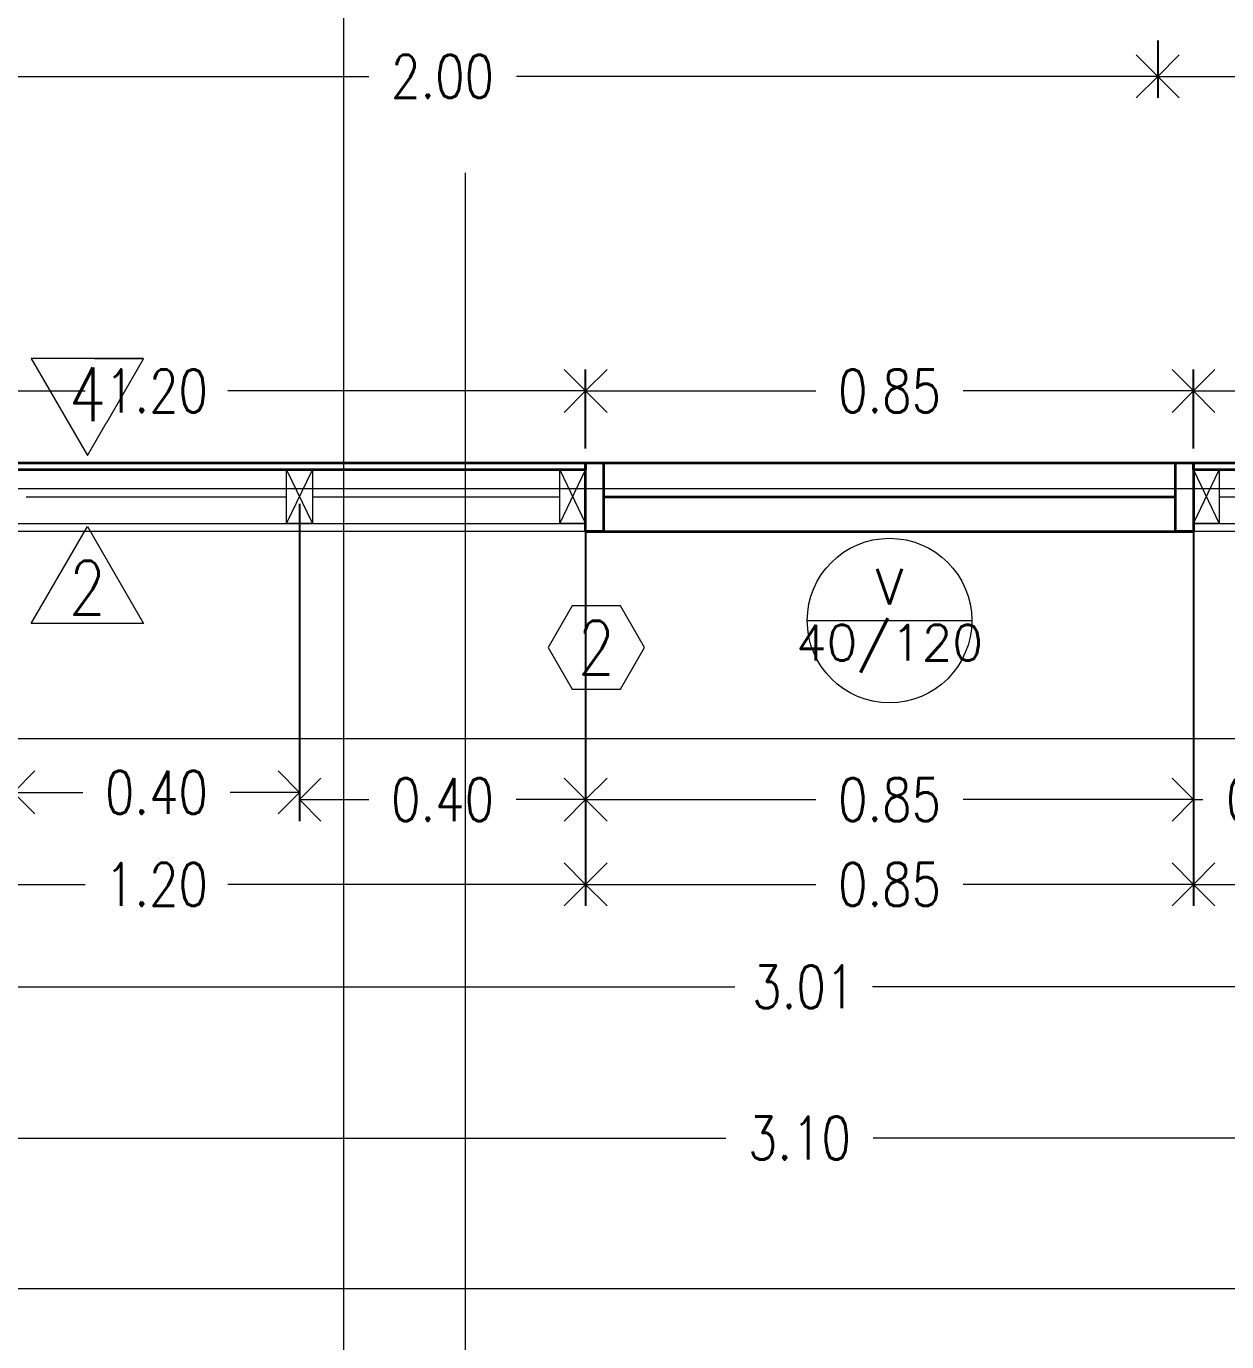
# Model space of a CAD drawing. Header units: inches. Extents: x 10.8 to 60.4, y 12.2 to 79.7.
# Drawn here: x 20.231 to 21.909, y 34.04 to 35.878 of the extents above; entities that cross this region are included whole.
import ezdxf
from ezdxf.enums import TextEntityAlignment as Align

# ---------------------------------------------------------------- set-up
doc = ezdxf.new("R2010")
doc.units = ezdxf.units.IN
doc.header["$MEASUREMENT"] = 0
doc.layers.get('DEFPOINTS').update_dxf_attribs({"color": 210})
for name, color, linetype, lineweight in [('A-ANNO-DIMS', 3, 'Continuous', 18), ('A-ANNO-SYMB', 3, 'Continuous', 18), ('A-ANNO-TEXT', 3, 'Continuous', 18), ('A-DETL-MBND', 3, 'Continuous', 18), ('A-DOOR-SYMB', 3, 'Continuous', 18), ('A-ELEV-IDEN', 3, 'Continuous', 18), ('A-ELEV-MBE1', 7, 'Continuous', 35), ('A-SECT-MCUT', 7, 'Continuous', 35), ('A-WALL-PATT', 8, 'Continuous', 18), ('A-WALL-STUD', 3, 'Continuous', 18)]:
    doc.layers.add(name, color=color, linetype=linetype, lineweight=lineweight)
doc.styles.add('E-ROMANS', font='romans.shx', dxfattribs={"width": 0.8})
doc.dimstyles.new('E-0050_ARW_12', dxfattribs={"dimscale": 0.001, "dimtxt": 60, "dimasz": 60, "dimexe": 30, "dimexo": 20, "dimgap": 30, "dimtad": 0, "dimzin": 0, "dimdsep": 46, "dimtxsty": 'E-ROMANS', "dimblk": 'OPEN90', "dimcen": 30, "dimclrd": 256, "dimclre": 256, "dimclrt": 256, "dimadec": 0, "dimazin": 0, "dimtfac": 1, "dimtmove": 1, "dimatfit": 3, "dimldrblk": 'OPEN90', "dimfxl": 1, "dimtfill": 1, "dimtolj": 1, "dimtzin": 0, "dimlwd": -1, "dimarcsym": 0})

# ---------------------------------------------------------------- blocks, each defined once
blk = doc.blocks.new('_Open90')
at = {"color": 0, "linetype": 'ByBlock', "lineweight": -2}
for p, q in [((-0.5, 0.5), (0, 0)), ((0, 0), (-1, 0)), ((0, 0), (-0.5, -0.5))]:
    blk.add_line(p, q, dxfattribs=at)
blk = doc.blocks.new('*D619')
at = {"layer": 'A-ANNO-DIMS', "lineweight": -2, "transparency": 16777216}
for p, q in [((20.6129, 35.2109), (20.6129, 34.7777)), ((20.2129, 35.1734), (20.2129, 34.7777))]:
    blk.add_line(p, q, dxfattribs=at)
at = {"layer": 'A-ANNO-DIMS', "transparency": 16777216}
for p, q in [((20.2729, 34.8077), (20.3098, 34.8077)), ((20.5529, 34.8077), (20.516, 34.8077))]:
    blk.add_line(p, q, dxfattribs=at)
at = {"layer": 'DEFPOINTS', "color": 0, "transparency": 16777216}
for p in [(20.6129, 35.2309), (20.2129, 35.1934), (20.6129, 34.8077)]:
    blk.add_point(p, dxfattribs=at)
at = {"layer": 'A-ANNO-DIMS', "transparency": 16777216, "xscale": 0.06, "yscale": 0.06, "zscale": 0.06, "rotation": 180}
blk.add_blockref('_Open90', (20.2129, 34.8077), dxfattribs=at)
at = {"layer": 'A-ANNO-DIMS', "transparency": 16777216, "xscale": 0.06, "yscale": 0.06, "zscale": 0.06}
blk.add_blockref('_Open90', (20.6129, 34.8077), dxfattribs=at)
at = {"layer": 'A-ANNO-DIMS', "transparency": 16777216, "insert": (20.4129, 34.8077), "char_height": 0.06, "attachment_point": 5, "style": 'E-ROMANS', "bg_fill": 3, "box_fill_scale": 1.25, "bg_fill_color": 256, "bg_fill_true_color": 13158600, "bg_fill_transparency": 0}
blk.add_mtext('\\A1;0.40', dxfattribs=at)
blk = doc.blocks.new('*D620')
at = {"layer": 'A-ANNO-DIMS', "lineweight": -2, "transparency": 16777216}
for p, q in [((20.6129, 35.2109), (20.6129, 34.7677)), ((21.0129, 35.2009), (21.0129, 34.7677))]:
    blk.add_line(p, q, dxfattribs=at)
at = {"layer": 'A-ANNO-DIMS', "transparency": 16777216}
for p, q in [((20.6729, 34.7977), (20.7098, 34.7977)), ((20.9529, 34.7977), (20.916, 34.7977))]:
    blk.add_line(p, q, dxfattribs=at)
at = {"layer": 'DEFPOINTS', "color": 0, "transparency": 16777216}
for p in [(20.6129, 35.2309), (21.0129, 35.2209), (21.0129, 34.7977)]:
    blk.add_point(p, dxfattribs=at)
at = {"layer": 'A-ANNO-DIMS', "transparency": 16777216, "xscale": 0.06, "yscale": 0.06, "zscale": 0.06, "rotation": 180}
blk.add_blockref('_Open90', (20.6129, 34.7977), dxfattribs=at)
at = {"layer": 'A-ANNO-DIMS', "transparency": 16777216, "xscale": 0.06, "yscale": 0.06, "zscale": 0.06}
blk.add_blockref('_Open90', (21.0129, 34.7977), dxfattribs=at)
at = {"layer": 'A-ANNO-DIMS', "transparency": 16777216, "insert": (20.8129, 34.7977), "char_height": 0.06, "attachment_point": 5, "style": 'E-ROMANS', "bg_fill": 3, "box_fill_scale": 1.25, "bg_fill_color": 256, "bg_fill_true_color": 13158600, "bg_fill_transparency": 0}
blk.add_mtext('\\A1;0.40', dxfattribs=at)
blk = doc.blocks.new('*D621')
at = {"layer": 'A-ANNO-DIMS', "lineweight": -2, "transparency": 16777216}
for p, q in [((21.8629, 35.2109), (21.8629, 34.7677)), ((21.0129, 35.2009), (21.0129, 34.7677))]:
    blk.add_line(p, q, dxfattribs=at)
at = {"layer": 'A-ANNO-DIMS', "transparency": 16777216}
for p, q in [((21.0729, 34.7977), (21.3348, 34.7977)), ((21.8029, 34.7977), (21.541, 34.7977))]:
    blk.add_line(p, q, dxfattribs=at)
at = {"layer": 'DEFPOINTS', "color": 0, "transparency": 16777216}
for p in [(21.8629, 35.2309), (21.0129, 35.2209), (21.8629, 34.7977)]:
    blk.add_point(p, dxfattribs=at)
at = {"layer": 'A-ANNO-DIMS', "transparency": 16777216, "xscale": 0.06, "yscale": 0.06, "zscale": 0.06, "rotation": 180}
blk.add_blockref('_Open90', (21.0129, 34.7977), dxfattribs=at)
at = {"layer": 'A-ANNO-DIMS', "transparency": 16777216, "xscale": 0.06, "yscale": 0.06, "zscale": 0.06}
blk.add_blockref('_Open90', (21.8629, 34.7977), dxfattribs=at)
at = {"layer": 'A-ANNO-DIMS', "transparency": 16777216, "insert": (21.4379, 34.7977), "char_height": 0.06, "attachment_point": 5, "style": 'E-ROMANS', "bg_fill": 3, "box_fill_scale": 1.25, "bg_fill_color": 256, "bg_fill_true_color": 13158600, "bg_fill_transparency": 0}
blk.add_mtext('\\A1;0.85', dxfattribs=at)
blk = doc.blocks.new('*D622')
at = {"layer": 'A-ANNO-DIMS', "lineweight": -2, "transparency": 16777216}
for p, q in [((21.8629, 35.2109), (21.8629, 34.7677)), ((22.0979, 35.2009), (22.0979, 34.7677))]:
    blk.add_line(p, q, dxfattribs=at)
at = {"layer": 'A-ANNO-DIMS', "transparency": 16777216}
for p, q in [((21.8029, 34.7977), (21.7429, 34.7977)), ((21.8629, 34.7977), (21.8761, 34.7977)), ((22.0979, 34.7977), (22.0847, 34.7977)), ((22.1579, 34.7977), (22.2179, 34.7977))]:
    blk.add_line(p, q, dxfattribs=at)
at = {"layer": 'DEFPOINTS', "color": 0, "transparency": 16777216}
for p in [(21.8629, 35.2309), (22.0979, 35.2209), (22.0979, 34.7977)]:
    blk.add_point(p, dxfattribs=at)
at = {"layer": 'A-ANNO-DIMS', "transparency": 16777216, "xscale": 0.06, "yscale": 0.06, "zscale": 0.06}
blk.add_blockref('_Open90', (21.8629, 34.7977), dxfattribs=at)
at = {"layer": 'A-ANNO-DIMS', "transparency": 16777216, "xscale": 0.06, "yscale": 0.06, "zscale": 0.06, "rotation": 180}
blk.add_blockref('_Open90', (22.0979, 34.7977), dxfattribs=at)
at = {"layer": 'A-ANNO-DIMS', "transparency": 16777216, "insert": (21.9804, 34.7977), "char_height": 0.06, "attachment_point": 5, "style": 'E-ROMANS', "bg_fill": 3, "box_fill_scale": 1.25, "bg_fill_color": 256, "bg_fill_true_color": 13158600, "bg_fill_transparency": 0}
blk.add_mtext('\\A1;0.24', dxfattribs=at)
blk = doc.blocks.new('*D625')
at = {"layer": 'A-ANNO-DIMS', "lineweight": -2, "transparency": 16777216}
for p, q in [((19.8129, 35.1624), (19.8129, 34.6491)), ((21.0129, 35.1624), (21.0129, 34.6491))]:
    blk.add_line(p, q, dxfattribs=at)
at = {"layer": 'A-ANNO-DIMS', "transparency": 16777216}
for p, q in [((19.8729, 34.6791), (20.3132, 34.6791)), ((20.9529, 34.6791), (20.5126, 34.6791))]:
    blk.add_line(p, q, dxfattribs=at)
at = {"layer": 'DEFPOINTS', "color": 0, "transparency": 16777216}
for p in [(19.8129, 35.1824), (21.0129, 35.1824), (21.0129, 34.6791)]:
    blk.add_point(p, dxfattribs=at)
at = {"layer": 'A-ANNO-DIMS', "transparency": 16777216, "xscale": 0.06, "yscale": 0.06, "zscale": 0.06, "rotation": 180}
blk.add_blockref('_Open90', (19.8129, 34.6791), dxfattribs=at)
at = {"layer": 'A-ANNO-DIMS', "transparency": 16777216, "xscale": 0.06, "yscale": 0.06, "zscale": 0.06}
blk.add_blockref('_Open90', (21.0129, 34.6791), dxfattribs=at)
at = {"layer": 'A-ANNO-DIMS', "transparency": 16777216, "insert": (20.4129, 34.6791), "char_height": 0.06, "attachment_point": 5, "style": 'E-ROMANS', "bg_fill": 3, "box_fill_scale": 1.25, "bg_fill_color": 256, "bg_fill_true_color": 13158600, "bg_fill_transparency": 0}
blk.add_mtext('\\A1;1.20', dxfattribs=at)
blk = doc.blocks.new('*D626')
at = {"layer": 'A-ANNO-DIMS', "lineweight": -2, "transparency": 16777216}
for p, q in [((21.8629, 35.1624), (21.8629, 34.6491)), ((22.9179, 35.1624), (22.9179, 34.6491))]:
    blk.add_line(p, q, dxfattribs=at)
at = {"layer": 'A-ANNO-DIMS', "transparency": 16777216}
for p, q in [((21.9229, 34.6791), (22.2907, 34.6791)), ((22.8579, 34.6791), (22.4901, 34.6791))]:
    blk.add_line(p, q, dxfattribs=at)
at = {"layer": 'DEFPOINTS', "color": 0, "transparency": 16777216}
for p in [(21.8629, 35.1824), (22.9179, 35.1824), (22.9179, 34.6791)]:
    blk.add_point(p, dxfattribs=at)
at = {"layer": 'A-ANNO-DIMS', "transparency": 16777216, "xscale": 0.06, "yscale": 0.06, "zscale": 0.06, "rotation": 180}
blk.add_blockref('_Open90', (21.8629, 34.6791), dxfattribs=at)
at = {"layer": 'A-ANNO-DIMS', "transparency": 16777216, "xscale": 0.06, "yscale": 0.06, "zscale": 0.06}
blk.add_blockref('_Open90', (22.9179, 34.6791), dxfattribs=at)
at = {"layer": 'A-ANNO-DIMS', "transparency": 16777216, "insert": (22.3904, 34.6791), "char_height": 0.06, "attachment_point": 5, "style": 'E-ROMANS', "bg_fill": 3, "box_fill_scale": 1.25, "bg_fill_color": 256, "bg_fill_true_color": 13158600, "bg_fill_transparency": 0}
blk.add_mtext('\\A1;1.06', dxfattribs=at)
blk = doc.blocks.new('*D627')
at = {"layer": 'A-ANNO-DIMS', "lineweight": -2, "transparency": 16777216}
for p, q in [((21.0129, 35.1734), (21.0129, 34.6491)), ((21.8629, 35.1734), (21.8629, 34.6491))]:
    blk.add_line(p, q, dxfattribs=at)
at = {"layer": 'A-ANNO-DIMS', "transparency": 16777216}
for p, q in [((21.0729, 34.6791), (21.3348, 34.6791)), ((21.8029, 34.6791), (21.541, 34.6791))]:
    blk.add_line(p, q, dxfattribs=at)
at = {"layer": 'DEFPOINTS', "color": 0, "transparency": 16777216}
for p in [(21.0129, 35.1934), (21.8629, 35.1934), (21.8629, 34.6791)]:
    blk.add_point(p, dxfattribs=at)
at = {"layer": 'A-ANNO-DIMS', "transparency": 16777216, "xscale": 0.06, "yscale": 0.06, "zscale": 0.06, "rotation": 180}
blk.add_blockref('_Open90', (21.0129, 34.6791), dxfattribs=at)
at = {"layer": 'A-ANNO-DIMS', "transparency": 16777216, "xscale": 0.06, "yscale": 0.06, "zscale": 0.06}
blk.add_blockref('_Open90', (21.8629, 34.6791), dxfattribs=at)
at = {"layer": 'A-ANNO-DIMS', "transparency": 16777216, "insert": (21.4379, 34.6791), "char_height": 0.06, "attachment_point": 5, "style": 'E-ROMANS', "bg_fill": 3, "box_fill_scale": 1.25, "bg_fill_color": 256, "bg_fill_true_color": 13158600, "bg_fill_transparency": 0}
blk.add_mtext('\\A1;0.85', dxfattribs=at)
blk = doc.blocks.new('*D628')
at = {"layer": 'A-ANNO-DIMS', "lineweight": -2, "transparency": 16777216}
for p, q in [((19.8129, 35.2584), (19.8129, 34.506)), ((22.8229, 35.2484), (22.8229, 34.506))]:
    blk.add_line(p, q, dxfattribs=at)
at = {"layer": 'A-ANNO-DIMS', "transparency": 16777216}
for p, q in [((19.8729, 34.536), (21.2216, 34.536)), ((22.7629, 34.536), (21.4142, 34.536))]:
    blk.add_line(p, q, dxfattribs=at)
at = {"layer": 'DEFPOINTS', "color": 0, "transparency": 16777216}
for p in [(19.8129, 35.2784), (22.8229, 35.2684), (22.8229, 34.536)]:
    blk.add_point(p, dxfattribs=at)
at = {"layer": 'A-ANNO-DIMS', "transparency": 16777216, "xscale": 0.06, "yscale": 0.06, "zscale": 0.06, "rotation": 180}
blk.add_blockref('_Open90', (19.8129, 34.536), dxfattribs=at)
at = {"layer": 'A-ANNO-DIMS', "transparency": 16777216, "xscale": 0.06, "yscale": 0.06, "zscale": 0.06}
blk.add_blockref('_Open90', (22.8229, 34.536), dxfattribs=at)
at = {"layer": 'A-ANNO-DIMS', "transparency": 16777216, "insert": (21.3179, 34.536), "char_height": 0.06, "attachment_point": 5, "style": 'E-ROMANS', "bg_fill": 3, "box_fill_scale": 1.25, "bg_fill_color": 256, "bg_fill_true_color": 13158600, "bg_fill_transparency": 0}
blk.add_mtext('\\A1;3.01', dxfattribs=at)
blk = doc.blocks.new('*D629')
at = {"layer": 'A-ANNO-DIMS', "lineweight": -2, "transparency": 16777216}
for p, q in [((19.7109, 34.1875), (19.7109, 34.0845)), ((26.0099, 34.1875), (26.0099, 34.0845))]:
    blk.add_line(p, q, dxfattribs=at)
at = {"layer": 'A-ANNO-DIMS', "transparency": 16777216}
for p, q in [((19.7709, 34.1145), (22.7584, 34.1145)), ((25.9499, 34.1145), (22.9624, 34.1145))]:
    blk.add_line(p, q, dxfattribs=at)
at = {"layer": 'DEFPOINTS', "color": 0, "transparency": 16777216}
for p in [(19.7109, 34.2075), (26.0099, 34.2075), (26.0099, 34.1145)]:
    blk.add_point(p, dxfattribs=at)
at = {"layer": 'A-ANNO-DIMS', "transparency": 16777216, "xscale": 0.06, "yscale": 0.06, "zscale": 0.06, "rotation": 180}
blk.add_blockref('_Open90', (19.7109, 34.1145), dxfattribs=at)
at = {"layer": 'A-ANNO-DIMS', "transparency": 16777216, "xscale": 0.06, "yscale": 0.06, "zscale": 0.06}
blk.add_blockref('_Open90', (26.0099, 34.1145), dxfattribs=at)
at = {"layer": 'A-ANNO-DIMS', "transparency": 16777216, "insert": (22.8604, 34.1145), "char_height": 0.06, "attachment_point": 5, "style": 'E-ROMANS', "bg_fill": 3, "box_fill_scale": 1.25, "bg_fill_color": 256, "bg_fill_true_color": 13158600, "bg_fill_transparency": 0}
blk.add_mtext('\\A1;6.30', dxfattribs=at)
blk = doc.blocks.new('*D984')
at = {"layer": 'A-ANNO-DIMS', "lineweight": -2, "transparency": 16777216}
for p, q in [((21.8629, 35.2884), (21.8629, 35.3989)), ((22.8229, 35.2884), (22.8229, 35.3989))]:
    blk.add_line(p, q, dxfattribs=at)
at = {"layer": 'A-ANNO-DIMS', "transparency": 16777216}
for p, q in [((21.9229, 35.3689), (22.2398, 35.3689)), ((22.7629, 35.3689), (22.446, 35.3689))]:
    blk.add_line(p, q, dxfattribs=at)
at = {"layer": 'DEFPOINTS', "color": 0, "transparency": 16777216}
for p in [(22.8229, 35.3689), (21.8629, 35.2684), (22.8229, 35.2684)]:
    blk.add_point(p, dxfattribs=at)
at = {"layer": 'A-ANNO-DIMS', "transparency": 16777216, "xscale": 0.06, "yscale": 0.06, "zscale": 0.06, "rotation": 180}
blk.add_blockref('_Open90', (21.8629, 35.3689), dxfattribs=at)
at = {"layer": 'A-ANNO-DIMS', "transparency": 16777216, "xscale": 0.06, "yscale": 0.06, "zscale": 0.06}
blk.add_blockref('_Open90', (22.8229, 35.3689), dxfattribs=at)
at = {"layer": 'A-ANNO-DIMS', "transparency": 16777216, "insert": (22.3429, 35.3689), "char_height": 0.06, "attachment_point": 5, "style": 'E-ROMANS', "bg_fill": 3, "box_fill_scale": 1.25, "bg_fill_color": 256, "bg_fill_true_color": 13158600, "bg_fill_transparency": 0}
blk.add_mtext('\\A1;0.96', dxfattribs=at)
blk = doc.blocks.new('*D985')
at = {"layer": 'A-ANNO-DIMS', "lineweight": -2, "transparency": 16777216}
for p, q in [((19.8129, 35.2884), (19.8129, 35.3989)), ((21.0129, 35.2884), (21.0129, 35.3989))]:
    blk.add_line(p, q, dxfattribs=at)
at = {"layer": 'A-ANNO-DIMS', "transparency": 16777216}
for p, q in [((19.8729, 35.3689), (20.3132, 35.3689)), ((20.9529, 35.3689), (20.5126, 35.3689))]:
    blk.add_line(p, q, dxfattribs=at)
at = {"layer": 'DEFPOINTS', "color": 0, "transparency": 16777216}
for p in [(19.8129, 35.3689), (19.8129, 35.2684), (21.0129, 35.2684)]:
    blk.add_point(p, dxfattribs=at)
at = {"layer": 'A-ANNO-DIMS', "transparency": 16777216, "xscale": 0.06, "yscale": 0.06, "zscale": 0.06, "rotation": 180}
blk.add_blockref('_Open90', (19.8129, 35.3689), dxfattribs=at)
at = {"layer": 'A-ANNO-DIMS', "transparency": 16777216, "xscale": 0.06, "yscale": 0.06, "zscale": 0.06}
blk.add_blockref('_Open90', (21.0129, 35.3689), dxfattribs=at)
at = {"layer": 'A-ANNO-DIMS', "transparency": 16777216, "insert": (20.4129, 35.3689), "char_height": 0.06, "attachment_point": 5, "style": 'E-ROMANS', "bg_fill": 3, "box_fill_scale": 1.25, "bg_fill_color": 256, "bg_fill_true_color": 13158600, "bg_fill_transparency": 0}
blk.add_mtext('\\A1;1.20', dxfattribs=at)
blk = doc.blocks.new('*D990')
at = {"layer": 'A-ANNO-DIMS', "lineweight": -2, "transparency": 16777216}
for p, q in [((21.0129, 35.2884), (21.0129, 35.3989)), ((21.8629, 35.2884), (21.8629, 35.3989))]:
    blk.add_line(p, q, dxfattribs=at)
at = {"layer": 'A-ANNO-DIMS', "transparency": 16777216}
for p, q in [((21.0729, 35.3689), (21.3348, 35.3689)), ((21.8029, 35.3689), (21.541, 35.3689))]:
    blk.add_line(p, q, dxfattribs=at)
at = {"layer": 'DEFPOINTS', "color": 0, "transparency": 16777216}
for p in [(21.8629, 35.3689), (21.0129, 35.2684), (21.8629, 35.2684)]:
    blk.add_point(p, dxfattribs=at)
at = {"layer": 'A-ANNO-DIMS', "transparency": 16777216, "xscale": 0.06, "yscale": 0.06, "zscale": 0.06, "rotation": 180}
blk.add_blockref('_Open90', (21.0129, 35.3689), dxfattribs=at)
at = {"layer": 'A-ANNO-DIMS', "transparency": 16777216, "xscale": 0.06, "yscale": 0.06, "zscale": 0.06}
blk.add_blockref('_Open90', (21.8629, 35.3689), dxfattribs=at)
at = {"layer": 'A-ANNO-DIMS', "transparency": 16777216, "insert": (21.4379, 35.3689), "char_height": 0.06, "attachment_point": 5, "style": 'E-ROMANS', "bg_fill": 3, "box_fill_scale": 1.25, "bg_fill_color": 256, "bg_fill_true_color": 13158600, "bg_fill_transparency": 0}
blk.add_mtext('\\A1;0.85', dxfattribs=at)
blk = doc.blocks.new('*D873')
at = {"layer": 'A-ANNO-DIMS', "lineweight": -2, "transparency": 16777216}
for p, q in [((22.8604, 35.1974), (22.8604, 34.2946)), ((19.7634, 34.9094), (19.7634, 34.2946))]:
    blk.add_line(p, q, dxfattribs=at)
at = {"layer": 'A-ANNO-DIMS', "transparency": 16777216}
for p, q in [((19.8234, 34.3246), (21.2088, 34.3246)), ((22.8004, 34.3246), (21.415, 34.3246))]:
    blk.add_line(p, q, dxfattribs=at)
at = {"layer": 'DEFPOINTS', "color": 0, "transparency": 16777216}
for p in [(22.8604, 35.2174), (19.7634, 34.9294), (22.8604, 34.3246)]:
    blk.add_point(p, dxfattribs=at)
at = {"layer": 'A-ANNO-DIMS', "transparency": 16777216, "xscale": 0.06, "yscale": 0.06, "zscale": 0.06, "rotation": 180}
blk.add_blockref('_Open90', (19.7634, 34.3246), dxfattribs=at)
at = {"layer": 'A-ANNO-DIMS', "transparency": 16777216, "xscale": 0.06, "yscale": 0.06, "zscale": 0.06}
blk.add_blockref('_Open90', (22.8604, 34.3246), dxfattribs=at)
at = {"layer": 'A-ANNO-DIMS', "transparency": 16777216, "insert": (21.3119, 34.3246), "char_height": 0.06, "attachment_point": 5, "style": 'E-ROMANS', "bg_fill": 3, "box_fill_scale": 1.25, "bg_fill_color": 256, "bg_fill_true_color": 13158600, "bg_fill_transparency": 0}
blk.add_mtext('\\A1;3.10', dxfattribs=at)
blk = doc.blocks.new('*D900')
at = {"layer": 'A-ANNO-DIMS', "lineweight": -2, "transparency": 16777216}
for p, q in [((19.8129, 35.8584), (19.8129, 35.7784)), ((21.8129, 35.8584), (21.8129, 35.7784))]:
    blk.add_line(p, q, dxfattribs=at)
at = {"layer": 'A-ANNO-DIMS', "transparency": 16777216}
for p, q in [((19.8729, 35.8084), (20.7098, 35.8084)), ((21.7529, 35.8084), (20.9161, 35.8084))]:
    blk.add_line(p, q, dxfattribs=at)
at = {"layer": 'DEFPOINTS', "color": 0, "transparency": 16777216}
for p in [(19.8129, 35.8784), (21.8129, 35.8784), (21.8129, 35.8084)]:
    blk.add_point(p, dxfattribs=at)
at = {"layer": 'A-ANNO-DIMS', "transparency": 16777216, "xscale": 0.06, "yscale": 0.06, "zscale": 0.06, "rotation": 180}
blk.add_blockref('_Open90', (19.8129, 35.8084), dxfattribs=at)
at = {"layer": 'A-ANNO-DIMS', "transparency": 16777216, "xscale": 0.06, "yscale": 0.06, "zscale": 0.06}
blk.add_blockref('_Open90', (21.8129, 35.8084), dxfattribs=at)
at = {"layer": 'A-ANNO-DIMS', "transparency": 16777216, "insert": (20.8129, 35.8084), "char_height": 0.06, "attachment_point": 5, "style": 'E-ROMANS', "bg_fill": 3, "box_fill_scale": 1.25, "bg_fill_color": 256, "bg_fill_true_color": 13158600, "bg_fill_transparency": 0}
blk.add_mtext('\\A1;2.00', dxfattribs=at)
blk = doc.blocks.new('*D1073')
at = {"layer": 'A-ANNO-DIMS', "lineweight": -2, "transparency": 16777216}
for p, q in [((21.8129, 35.8584), (21.8129, 35.7784)), ((22.8229, 35.7884), (22.8229, 35.7784))]:
    blk.add_line(p, q, dxfattribs=at)
at = {"layer": 'A-ANNO-DIMS', "transparency": 16777216}
for p, q in [((21.8729, 35.8084), (22.225, 35.8084)), ((22.7629, 35.8084), (22.4108, 35.8084))]:
    blk.add_line(p, q, dxfattribs=at)
at = {"layer": 'DEFPOINTS', "color": 0, "transparency": 16777216}
for p in [(21.8129, 35.8784), (22.8229, 35.8084), (22.8229, 35.8084)]:
    blk.add_point(p, dxfattribs=at)
at = {"layer": 'A-ANNO-DIMS', "transparency": 16777216, "xscale": 0.06, "yscale": 0.06, "zscale": 0.06, "rotation": 180}
blk.add_blockref('_Open90', (21.8129, 35.8084), dxfattribs=at)
at = {"layer": 'A-ANNO-DIMS', "transparency": 16777216, "xscale": 0.06, "yscale": 0.06, "zscale": 0.06}
blk.add_blockref('_Open90', (22.8229, 35.8084), dxfattribs=at)
at = {"layer": 'A-ANNO-DIMS', "transparency": 16777216, "insert": (22.3179, 35.8084), "char_height": 0.06, "attachment_point": 5, "style": 'E-ROMANS', "bg_fill": 3, "box_fill_scale": 1.25, "bg_fill_color": 256, "bg_fill_true_color": 13158600, "bg_fill_transparency": 0}
blk.add_mtext('\\A1;1.01', dxfattribs=at)

msp = doc.modelspace()

# ---------------------------------------------------------------- linework, layer by layer
at = {"layer": 'A-ANNO-SYMB'}
msp.add_line((34.2889, 35.2319), (11.4546, 35.2319), dxfattribs=at)
at = {"layer": 'A-DETL-MBND'}
for points in [[(21.0129, 35.1834), (21.0129, 35.1724), (19.8129, 35.1724), (19.8129, 35.1834)], [(22.9179, 35.1834), (22.9179, 35.1724), (21.8629, 35.1724), (21.8629, 35.1834)]]:
    msp.add_lwpolyline(points, close=True, dxfattribs=at)
at = {"layer": 'A-ELEV-IDEN'}
msp.add_line((25.8959, 34.8824), (19.8129, 34.8824), dxfattribs=at)
at = {"layer": 'A-ELEV-MBE1', "linetype": 'Continuous'}
msp.add_line((21.0379, 35.2209), (21.8374, 35.2209), dxfattribs=at)
at = {"layer": 'A-SECT-MCUT'}
for points in [[(19.8129, 35.2684), (21.0129, 35.2684), (21.0129, 35.2584), (19.8129, 35.2584)], [(21.8629, 35.2684), (22.8329, 35.2684), (22.8329, 35.2584), (21.8629, 35.2584)]]:
    msp.add_lwpolyline(points, close=True, dxfattribs=at)

# ---------------------------------------------------------------- dimensions: what is measured, and where the dimension line sits
at = {"layer": 'A-ANNO-DIMS'}
for base, p1, p2, picture, middle in [((21.8129, 35.8084), (19.8129, 35.8784), (21.8129, 35.8784), '*D900', (20.8129, 35.8084)), ((26.0099, 34.1145), (19.7109, 34.2075), (26.0099, 34.2075), '*D629', (22.8604, 34.1145))]:
    dim = msp.add_linear_dim(base=base, p1=p1, p2=p2, dimstyle='E-0050_ARW_12', dxfattribs=at)
    dim.commit()
    dim.dimension.update_dxf_attribs({"geometry": picture, "text_midpoint": middle})

# ---------------------------------------------------------------- next in the draw order: dimensions: what is measured, and where the dimension line sits
for base, p1, p2, picture, middle in [((22.8229, 35.8084), (21.8129, 35.8784), (22.8229, 35.8084), '*D1073', (22.3179, 35.8084)), ((20.6129, 34.8077), (20.2129, 35.1934), (20.6129, 35.2309), '*D619', (20.4129, 34.8077))]:
    dim = msp.add_linear_dim(base=base, p1=p1, p2=p2, dimstyle='E-0050_ARW_12', dxfattribs=at)
    dim.commit()
    dim.dimension.update_dxf_attribs({"geometry": picture, "text_midpoint": middle})

# ---------------------------------------------------------------- next in the draw order: dimensions: what is measured, and where the dimension line sits
dim = msp.add_linear_dim(base=(21.0129, 34.7977), p1=(20.6129, 35.2309), p2=(21.0129, 35.2209), dimstyle='E-0050_ARW_12', dxfattribs=at)
dim.commit()
dim.dimension.update_dxf_attribs({"geometry": '*D620', "text_midpoint": (20.8129, 34.7977)})

# ---------------------------------------------------------------- next in the draw order: dimensions: what is measured, and where the dimension line sits
dim = msp.add_linear_dim(base=(21.8629, 34.7977), p1=(21.0129, 35.2209), p2=(21.8629, 35.2309), dimstyle='E-0050_ARW_12', dxfattribs=at)
dim.commit()
dim.dimension.update_dxf_attribs({"geometry": '*D621', "text_midpoint": (21.4379, 34.7977)})

# ---------------------------------------------------------------- next in the draw order: dimensions: what is measured, and where the dimension line sits
for base, p1, p2, picture, middle in [((22.0979012748, 34.797673748), (21.8629012748, 35.2309073267), (22.0979012748, 35.2209070577), '*D622', (21.9804012748, 34.797673748)), ((21.0129, 34.6791), (19.8129, 35.1824), (21.0129, 35.1824), '*D625', (20.4129, 34.6791))]:
    dim = msp.add_linear_dim(base=base, p1=p1, p2=p2, dimstyle='E-0050_ARW_12', dxfattribs=at)
    dim.commit()
    dim.dimension.update_dxf_attribs({"geometry": picture, "text_midpoint": middle})

# ---------------------------------------------------------------- next in the draw order: dimensions: what is measured, and where the dimension line sits
dim = msp.add_linear_dim(base=(22.9179012748, 34.6791241541), p1=(21.8629012748, 35.1824075957), p2=(22.9179012748, 35.1824075957), dimstyle='E-0050_ARW_12', dxfattribs=at)
dim.commit()
dim.dimension.update_dxf_attribs({"geometry": '*D626', "text_midpoint": (22.3904012748, 34.6791241541)})

# ---------------------------------------------------------------- next in the draw order: dimensions: what is measured, and where the dimension line sits
dim = msp.add_linear_dim(base=(21.8629, 34.6791), p1=(21.0129, 35.1934), p2=(21.8629, 35.1934), dimstyle='E-0050_ARW_12', dxfattribs=at)
dim.commit()
dim.dimension.update_dxf_attribs({"geometry": '*D627', "text_midpoint": (21.4379, 34.6791)})

# ---------------------------------------------------------------- next in the draw order: dimensions: what is measured, and where the dimension line sits
dim = msp.add_linear_dim(base=(22.8229, 34.536), p1=(19.8129, 35.2784), p2=(22.8229, 35.2684), dimstyle='E-0050_ARW_12', dxfattribs=at)
dim.commit()
dim.dimension.update_dxf_attribs({"geometry": '*D628', "text_midpoint": (21.3179, 34.536)})

# ---------------------------------------------------------------- next in the draw order: linework, layer by layer
at = {"layer": 'A-ELEV-MBE1'}
msp.add_line((21.0129, 35.1724), (21.8629, 35.1724), dxfattribs=at)

# ---------------------------------------------------------------- next in the draw order: dimensions: what is measured, and where the dimension line sits
at = {"layer": 'A-ANNO-DIMS'}
for base, p1, p2, picture, middle in [((19.8129, 35.3689), (21.0129, 35.2684), (19.8129, 35.2684), '*D985', (20.4129, 35.3689)), ((22.8229, 35.3689), (21.8629, 35.2684), (22.8229, 35.2684), '*D984', (22.3429, 35.3689))]:
    dim = msp.add_linear_dim(base=base, p1=p1, p2=p2, dimstyle='E-0050_ARW_12', dxfattribs=at)
    dim.commit()
    dim.dimension.update_dxf_attribs({"geometry": picture, "text_midpoint": middle})

# ---------------------------------------------------------------- next in the draw order: linework, layer by layer
at = {"layer": 'A-ANNO-TEXT'}
msp.add_lwpolyline([(20.3163, 35.2784), (20.3947, 35.4143), (20.2378, 35.4143)], close=True, dxfattribs=at)
at = {"layer": 'A-ELEV-MBE1'}
msp.add_line((21.0129, 35.2684), (21.8629, 35.2684), dxfattribs=at)
for points in [[(21.0129, 35.2684), (21.0379, 35.2684), (21.0379, 35.1724), (21.0129, 35.1724)], [(21.8379, 35.2684), (21.8629, 35.2684), (21.8629, 35.1724), (21.8379, 35.1724)]]:
    msp.add_lwpolyline(points, close=True, dxfattribs=at)

# ---------------------------------------------------------------- next in the draw order: texts
at = {"layer": 'A-ANNO-TEXT', "insert": (20.3163, 35.3642), "char_height": 0.075, "attachment_point": 5, "rotation": 0.0005, "style": 'E-ROMANS'}
msp.add_mtext('\\pi-0.45,l0.45,t0.45;4', dxfattribs=at)

# ---------------------------------------------------------------- next in the draw order: dimensions: what is measured, and where the dimension line sits
at = {"layer": 'A-ANNO-DIMS'}
for base, p1, p2, picture, middle in [((21.8629, 35.3689), (21.0129, 35.2684), (21.8629, 35.2684), '*D990', (21.4379, 35.3689)), ((22.8604, 34.3246), (19.7634, 34.9294), (22.8604, 35.2174), '*D873', (21.3119, 34.3246))]:
    dim = msp.add_linear_dim(base=base, p1=p1, p2=p2, dimstyle='E-0050_ARW_12', dxfattribs=at)
    dim.commit()
    dim.dimension.update_dxf_attribs({"geometry": picture, "text_midpoint": middle})

# ---------------------------------------------------------------- next in the draw order: linework, layer by layer
at = {"layer": 'A-ANNO-SYMB'}
msp.add_line((20.8444, 35.6738), (20.8444, 33.9855), dxfattribs=at)
for points in [[(20.675, 34.4238), (20.675, 42.7678)], [(20.675, 32.2155), (20.675, 34.4238)]]:
    msp.add_lwpolyline(points, dxfattribs=at)
at = {"layer": 'A-ANNO-TEXT'}
for points in [[(20.3163, 35.1794), (20.3947, 35.0436), (20.2378, 35.0436)], [(21.0616, 34.9519), (21.0953, 35.0102), (21.0616, 35.0686), (20.9943, 35.0686), (20.9606, 35.0102), (20.9943, 34.9519)]]:
    msp.add_lwpolyline(points, close=True, dxfattribs=at)
at = {"layer": 'A-DOOR-SYMB'}
msp.add_lwpolyline([(21.3229, 35.0479), (21.5529, 35.0479)], dxfattribs=at)
msp.add_circle((21.4379, 35.0479), 0.115, dxfattribs=at)
at = {"layer": 'A-WALL-PATT', "ltscale": 0.1}
for p, q in [((20.2309, 35.2208), (20.5949, 35.2209)), ((20.6309, 35.2209), (20.9769, 35.2209)), ((21.8989, 35.2208), (22.0799, 35.2208))]:
    msp.add_line(p, q, dxfattribs=at)
at = {"layer": 'A-WALL-STUD'}
for p, q in [((20.5949, 35.1834), (20.6309, 35.2584)), ((20.5949, 35.2584), (20.6309, 35.1834)), ((20.9769, 35.1834), (21.0129, 35.2584)), ((20.9769, 35.2584), (21.0129, 35.1834)), ((21.8629, 35.1834), (21.8989, 35.2584)), ((21.8629, 35.2584), (21.8989, 35.1834))]:
    msp.add_line(p, q, dxfattribs=at)
for points in [[(20.5949, 35.1834), (20.5949, 35.2584), (20.6309, 35.2584), (20.6309, 35.1834)], [(20.9769, 35.1834), (20.9769, 35.2584), (21.0129, 35.2584), (21.0129, 35.1834)], [(21.8629, 35.1834), (21.8629, 35.2584), (21.8989, 35.2584), (21.8989, 35.1834)]]:
    msp.add_lwpolyline(points, close=True, dxfattribs=at)

# ---------------------------------------------------------------- next in the draw order: texts
at = {"layer": 'A-ANNO-TEXT', "char_height": 0.075, "attachment_point": 5, "style": 'E-ROMANS'}
for insert, rotation in [((20.3163, 35.0937), 359.9995), ((21.0279, 35.0102), 0.0005)]:
    msp.add_mtext('\\pi-0.45,l0.45,t0.45;2', dxfattribs=dict(at, insert=insert, rotation=rotation))
at = {"layer": 'A-ANNO-TEXT', "style": 'E-ROMANS'}
msp.add_attdef('V', text='V', height=0.05, dxfattribs=at).set_placement((21.4379, 35.0553), align=Align.BOTTOM_CENTER)
msp.add_attdef('40/120', text='xx/xxx', height=0.05, dxfattribs=at).set_placement((21.4379, 35.0419), align=Align.TOP_CENTER)

doc.saveas('drawing.dxf')
